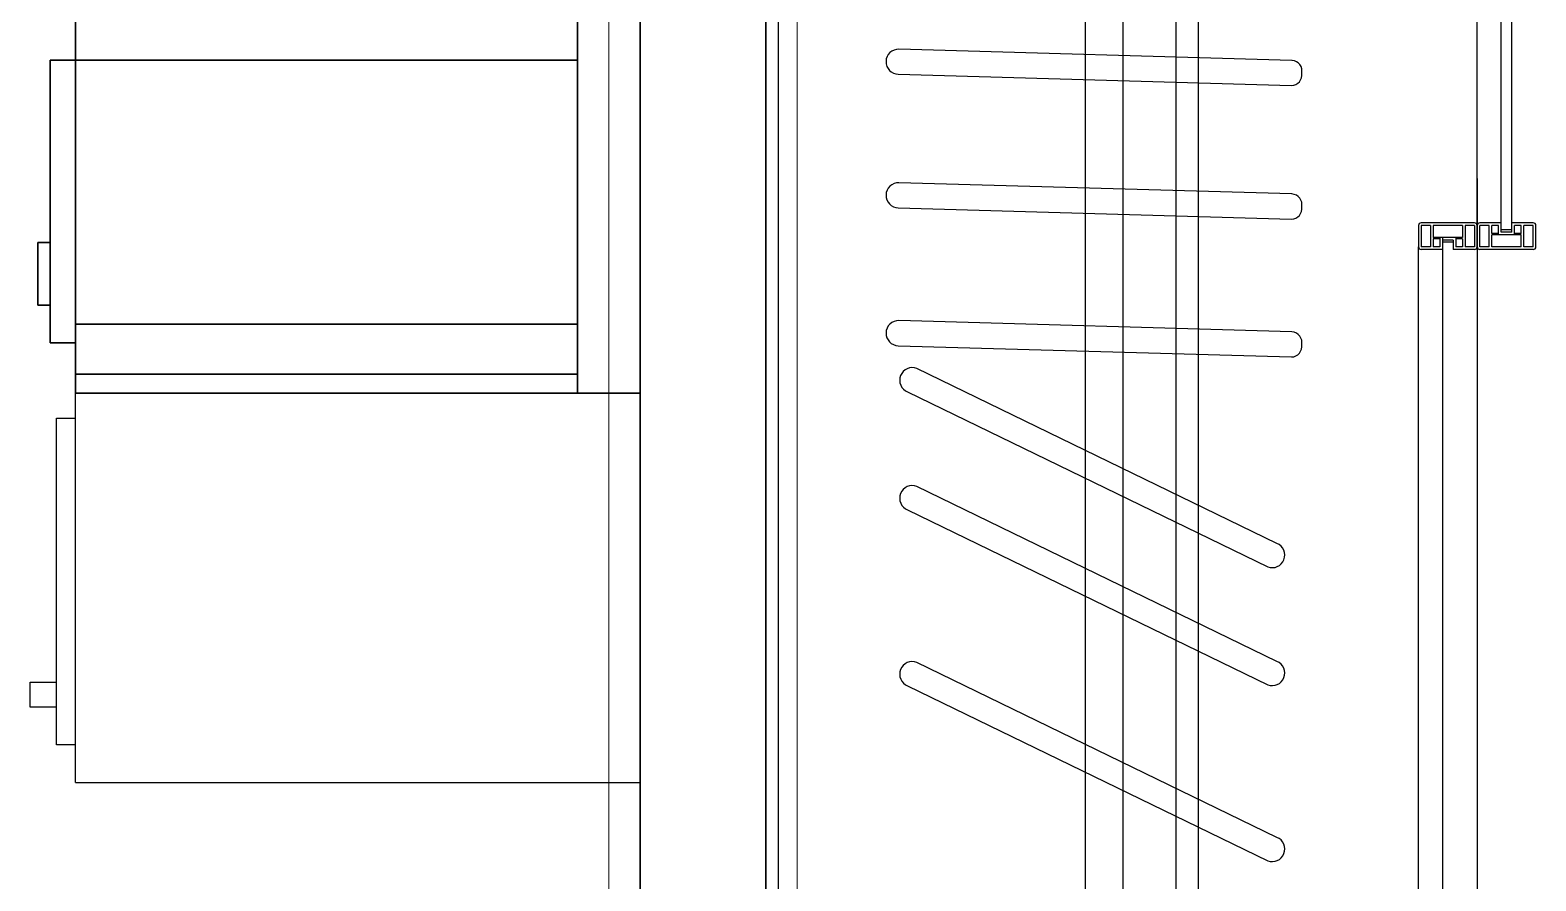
# Model space of a CAD drawing. Header units: inches. Extents: x -7543 to -822, y 102837 to 190349.
# Drawn here: x -831.4731 to -831.44911, y 102836.82674 to 102836.84029 of the extents above; entities that cross this region are included whole.
import ezdxf

# ---------------------------------------------------------------- set-up
doc = ezdxf.new("R2010")
doc.units = ezdxf.units.IN
doc.header["$MEASUREMENT"] = 0
doc.linetypes.add('DASHDOTX2', pattern=[2, 1, -0.5, 0, -0.5])
doc.layers.add('AKS', color=1, linetype='Continuous', lineweight=25)
doc.layers.add('SIVA', color=150, linetype='Continuous', lineweight=15)
doc.layers.add('DUVAR', color=7, linetype='Continuous', lineweight=35, true_color=0xfc4642)
doc.layers.add('TEFRİŞ', color=7, linetype='Continuous', lineweight=25, true_color=0x78462c)

msp = doc.modelspace()

# ---------------------------------------------------------------- linework, layer by layer
at = {"layer": 'AKS', "linetype": 'DASHDOTX2', "ltscale": 10}
msp.add_line((-831.4633773943481, 102837.241780972), (-831.4633773943481, 102836.7293249838), dxfattribs=at)
at = {"layer": 'DUVAR'}
for p, q in [((-831.4633773943481, 102836.8864307916), (-831.4633773943481, 102836.8104307916)), ((-831.4613773943481, 102836.8864307916), (-831.4613773943481, 102836.8144307916))]:
    msp.add_line(p, q, dxfattribs=at)
at = {"layer": 'SIVA'}
for p, q in [((-831.4638773943481, 102836.8104307916), (-831.4638773943481, 102836.8859307916)), ((-831.460877394348, 102836.8859307916), (-831.460877394348, 102836.8149307916))]:
    msp.add_line(p, q, dxfattribs=at)
at = {"layer": 'TEFRİŞ'}
for p, q in [((-831.461377394348, 102836.8674307916), (-831.461377394348, 102836.8144307916)), ((-831.456282482348, 102836.8156307916), (-831.4562824823481, 102836.8586885889)), ((-831.455682482348, 102836.8156307916), (-831.455682482348, 102836.8586885889)), ((-831.454842482348, 102836.8148307916), (-831.4548424823481, 102836.8586885889)), ((-831.454482482348, 102836.8148307916), (-831.4544824823481, 102836.8586885889)), ((-831.449662289216, 102836.8372221702), (-831.4496622892166, 102836.8582663427)), ((-831.4494923052159, 102836.8372221702), (-831.4494923052166, 102836.8582663427)), ((-831.4500447532159, 102836.8371796742), (-831.4500447532159, 102836.8578838711)), ((-831.4529952743376, 102836.8398086831), (-831.4592582594498, 102836.8399874552)), ((-831.459267668509, 102836.8395875659), (-831.4530046833968, 102836.8394087938)), ((-831.4529952743376, 102836.8376813154), (-831.4592582594498, 102836.8378600875)), ((-831.4500447532159, 102836.8379292352), (-831.4500447532159, 102836.8159922963)), ((-831.459267668509, 102836.8374601982), (-831.4530046833968, 102836.837281426)), ((-831.4509796652167, 102836.8371796742), (-831.4509796652167, 102836.8368397063)), ((-831.4500872492167, 102836.8372221702), (-831.4509371692167, 102836.8372221702)), ((-831.4507884332166, 102836.8371796742), (-831.4509371692167, 102836.8371796742)), ((-831.4509371692167, 102836.8371796742), (-831.4509371692167, 102836.8368397063)), ((-831.4501934892166, 102836.8372221702), (-831.4508309292166, 102836.8372221702)), ((-831.4507884332166, 102836.8371796742), (-831.4507884332166, 102836.8368397063)), ((-831.4502784812166, 102836.8371796742), (-831.4507459372167, 102836.8371796742)), ((-831.4507459372167, 102836.8371796742), (-831.4507459372167, 102836.8369884423)), ((-831.4502784812166, 102836.8371796742), (-831.4502784812166, 102836.8369884423)), ((-831.4500872492167, 102836.8371796742), (-831.4502359852166, 102836.8371796742)), ((-831.4502359852166, 102836.8371796742), (-831.4502359852166, 102836.8368397063)), ((-831.4500872492167, 102836.8371796742), (-831.4500872492167, 102836.8368397063)), ((-831.4500447532166, 102836.8368397063), (-831.4500447532166, 102836.8371796742)), ((-831.4500447532166, 102836.8371796742), (-831.4500447532166, 102836.8368397063)), ((-831.4500447532159, 102836.8368397063), (-831.4500447532159, 102836.8371796742)), ((-831.449662289216, 102836.8372221702), (-831.4500022572159, 102836.8372221702)), ((-831.4498535212159, 102836.8371796742), (-831.4500022572159, 102836.8371796742)), ((-831.4500022572159, 102836.8368397063), (-831.4500022572159, 102836.8371796742)), ((-831.4498535212159, 102836.8368397063), (-831.4498535212159, 102836.8371796742)), ((-831.4498110252159, 102836.8370521863), (-831.4498110252159, 102836.8371796742)), ((-831.449704785216, 102836.8371796742), (-831.4498110252159, 102836.8371796742)), ((-831.449704785216, 102836.8370521863), (-831.4498110252159, 102836.8370521863)), ((-831.449704785216, 102836.8370309382), (-831.449704785216, 102836.8371796742)), ((-831.449662289216, 102836.8370734342), (-831.449662289216, 102836.8372221702)), ((-831.4494923052159, 102836.8371079191), (-831.449662289216, 102836.8371079191)), ((-831.4494923052159, 102836.8370734342), (-831.449662289216, 102836.8370734342)), ((-831.4494923052159, 102836.8370734342), (-831.4494923052159, 102836.8372221702)), ((-831.449152337216, 102836.8372221702), (-831.4494923052159, 102836.8372221702)), ((-831.4493435692159, 102836.8371796742), (-831.4494498092159, 102836.8371796742)), ((-831.4494498092159, 102836.8370309382), (-831.4494498092159, 102836.8371796742)), ((-831.4493435692159, 102836.8370521863), (-831.4494498092159, 102836.8370521863)), ((-831.4493435692159, 102836.8370521863), (-831.4493435692159, 102836.8371796742)), ((-831.449301073216, 102836.8368397063), (-831.449301073216, 102836.8371796742)), ((-831.449152337216, 102836.8371796742), (-831.449301073216, 102836.8371796742)), ((-831.449152337216, 102836.8368397063), (-831.449152337216, 102836.8371796742)), ((-831.4491098412159, 102836.8368397063), (-831.4491098412159, 102836.8371796742)), ((-831.4509796652173, 102836.8163322643), (-831.4509796652173, 102836.8368397063)), ((-831.4507884332166, 102836.8368397063), (-831.4509371692167, 102836.8368397063)), ((-831.4502784812166, 102836.8369884423), (-831.4507459372167, 102836.8369884423)), ((-831.4506396972167, 102836.8369671942), (-831.4507459372167, 102836.8369671942)), ((-831.4507459372167, 102836.8369671942), (-831.4507459372167, 102836.8368397063)), ((-831.4506396972167, 102836.8368397063), (-831.4507459372167, 102836.8368397063)), ((-831.4506396972166, 102836.8369884423), (-831.4506396972167, 102836.8368397063)), ((-831.4505972012166, 102836.8369884423), (-831.4505972012173, 102836.8163747603)), ((-831.4504272172167, 102836.8369459463), (-831.4505972012166, 102836.8369459463)), ((-831.4505972012166, 102836.8369459463), (-831.4505972012166, 102836.8367972102)), ((-831.4504272172167, 102836.8369114614), (-831.4505972012166, 102836.8369114614)), ((-831.4504272172167, 102836.8369459463), (-831.4504272172167, 102836.8367972102)), ((-831.4503847212167, 102836.8369884423), (-831.4503847212167, 102836.8368397063)), ((-831.4502784812166, 102836.8369671942), (-831.4503847212167, 102836.8369671942)), ((-831.4502784812166, 102836.8368397063), (-831.4503847212167, 102836.8368397063)), ((-831.4502784812166, 102836.8369671942), (-831.4502784812166, 102836.8368397063)), ((-831.4500872492167, 102836.8368397063), (-831.4502359852166, 102836.8368397063)), ((-831.4498535212159, 102836.8368397063), (-831.4500022572159, 102836.8368397063)), ((-831.4498110252159, 102836.8368397063), (-831.4498110252159, 102836.8370309382)), ((-831.4493435692159, 102836.8370309382), (-831.4498110252159, 102836.8370309382)), ((-831.449343569216, 102836.8368397063), (-831.4498110252159, 102836.8368397063)), ((-831.449343569216, 102836.8368397063), (-831.4493435692159, 102836.8370309382)), ((-831.449152337216, 102836.8368397063), (-831.449301073216, 102836.8368397063)), ((-831.4505972012166, 102836.8367972102), (-831.4509371692167, 102836.8367972102)), ((-831.4500872492167, 102836.8367972102), (-831.4504272172167, 102836.8367972102)), ((-831.449152337216, 102836.8367972102), (-831.4500022572159, 102836.8367972102)), ((-831.4492585772159, 102836.8367972102), (-831.4498960172159, 102836.8367972102)), ((-831.4529952743376, 102836.8354858275), (-831.4592582594498, 102836.8356645996)), ((-831.459267668509, 102836.8352647103), (-831.4530046833968, 102836.8350859382)), ((-831.4532358830633, 102836.8321171553), (-831.4589723250749, 102836.8349021064)), ((-831.4723773943481, 102836.8283097566), (-831.4723773943481, 102836.8345097566)), ((-831.4723773943481, 102836.8345097566), (-831.4633773943481, 102836.8345097566)), ((-831.4633773943481, 102836.8345097566), (-831.4633773943481, 102836.8283097566)), ((-831.4591189014469, 102836.8345299298), (-831.4533824594353, 102836.8317449788)), ((-831.472677394348, 102836.8341097566), (-831.4723773943481, 102836.8341097566)), ((-831.472677394348, 102836.8289097566), (-831.472677394348, 102836.8341097566)), ((-831.4532358830633, 102836.830238553), (-831.4589723250749, 102836.833023504)), ((-831.4591189014468, 102836.8326513275), (-831.4533824594351, 102836.8298663764)), ((-831.4532358830634, 102836.8274365235), (-831.458972325075, 102836.8302214746)), ((-831.4730988143481, 102836.8299097966), (-831.472677394348, 102836.8299097966)), ((-831.4730988143481, 102836.8295097966), (-831.4730988143481, 102836.8299097966)), ((-831.4591189014469, 102836.8298492981), (-831.4533824594353, 102836.827064347)), ((-831.472677394348, 102836.8295097966), (-831.4730988143481, 102836.8295097966)), ((-831.4723773943481, 102836.8289097566), (-831.472677394348, 102836.8289097566)), ((-831.4723773943481, 102836.8283097566), (-831.4633773943481, 102836.8283097566)), ((-831.4723773943481, 102836.8283097566), (-831.4633773943481, 102836.8283097566))]:
    msp.add_line(p, q, dxfattribs=at)
msp.add_lwpolyline([(-831.461177394348, 102836.8170307916), (-831.461177394348, 102836.8669307916), (-831.4503773943482, 102836.8669307916)], dxfattribs=at)
for centre, radius, start, end in [((-831.4592629639794, 102836.8397875106), 0.0002000000000008991, 88.65212723006447, 178.652127279151), ((-831.4592629639794, 102836.8397875106), 0.0002000000000001545, 178.652127279151, 268.6521272300645), ((-831.4530045743531, 102836.8396402488), 0.0001684784114812132, 347.5872618184057, 86.15562086199307), ((-831.4530063722127, 102836.8395772637), 0.0001684784114812132, 270.5743385442049, 9.142697389980745), ((-831.4592629639794, 102836.8376601428), 0.0002000000000008991, 88.65212723006447, 178.652127279151), ((-831.4592629639794, 102836.8376601428), 0.0002000000000001545, 178.652127279151, 268.6521272300645), ((-831.4530064924193, 102836.8375116011), 0.0001700846383642633, 348.147249627563, 86.21826129014772), ((-831.4530063722127, 102836.837449896), 0.0001684784114812132, 270.5743385442049, 9.142697389980745), ((-831.4509371692167, 102836.8371796742), 4.2496e-05, 90, 180), ((-831.4500872492167, 102836.8371796742), 4.2496e-05, 0, 90), ((-831.4500022572159, 102836.8371796742), 4.2496e-05, 90, 180), ((-831.449152337216, 102836.8371796742), 4.2496e-05, 0, 90), ((-831.4509371692167, 102836.8368397063), 4.2496e-05, 180, 270), ((-831.4500872492167, 102836.8368397063), 4.2496e-05, 270, 0), ((-831.4500022572159, 102836.8368397063), 4.2496e-05, 180, 270), ((-831.449152337216, 102836.8368397063), 4.2496e-05, 270, 0), ((-831.4592629639794, 102836.835464655), 0.0002000000000008991, 88.65212723006447, 178.652127279151), ((-831.4592629639794, 102836.835464655), 0.0002000000000001545, 178.652127279151, 268.6521272300645), ((-831.4530064924193, 102836.8353161132), 0.0001700846383642633, 348.147249627563, 86.21826129014772), ((-831.4530063722127, 102836.8352544081), 0.0001684784114812132, 270.5743385442049, 9.142697389980745), ((-831.459045613261, 102836.8347160181), 0.0002000000000002697, 68.50371308945435, 158.5037130446269), ((-831.459045613261, 102836.8347160181), 0.0002000000000006801, 158.5037130446269, 248.5037130894543), ((-831.459045613261, 102836.8328374158), 0.0002000000000002697, 68.50371308945435, 158.5037130446269), ((-831.459045613261, 102836.8328374158), 0.0002000000000006801, 158.5037130446269, 248.5037130894543), ((-831.4533091712492, 102836.831931067), 0.0002000000000002697, 338.5037130446268, 68.50371308945435), ((-831.4533091712492, 102836.831931067), 0.0001999999999993261, 248.5037130894543, 338.5037130446268), ((-831.459045613261, 102836.8300353863), 0.0002000000000006801, 158.5037130446269, 248.5037130894543), ((-831.459045613261, 102836.8300353863), 0.0002000000000002697, 68.50371308945435, 158.5037130446269), ((-831.4533091712492, 102836.8300524647), 0.0002000000000002697, 338.5037130446268, 68.50371308945435), ((-831.4533091712492, 102836.8300524647), 0.0001999999999993261, 248.5037130894543, 338.5037130446268), ((-831.4533091712492, 102836.8272504353), 0.0002000000000002697, 338.5037130446268, 68.50371308945435), ((-831.4533091712492, 102836.8272504353), 0.0001999999999993261, 248.5037130894543, 338.5037130446268)]:
    msp.add_arc(centre, radius, start, end, dxfattribs=at)
for points in [[(-831.4723773943481, 102836.8345097566, 0.001), (-831.4723773943481, 102836.8345097566), (-831.4723773943481, 102836.8581097566), (-831.4723773943481, 102836.8581097566, 0.001)], [(-831.4723773943481, 102836.8345097566), (-831.4723773943481, 102836.8345097566), (-831.4723773943481, 102836.8581097566)], [(-831.464377394348, 102836.8581097566), (-831.4723773943481, 102836.8581097566), (-831.4723773943481, 102836.8345097566), (-831.464377394348, 102836.8345097566)], [(-831.4723773943481, 102836.8345097566, 0.04000000000000001), (-831.4723773943481, 102836.8345097566, 0.03900000000000001), (-831.4723773943481, 102836.8581097566, 0.03900000000000001), (-831.4723773943481, 102836.8581097566, 0.04000000000000001)], [(-831.464377394348, 102836.8345097566, 0.001), (-831.4723773943481, 102836.8345097566, 0.001), (-831.4723773943481, 102836.8581097566, 0.001), (-831.464377394348, 102836.8581097566, 0.001)], [(-831.4723773943481, 102836.8345097566, 0.03900000000000001), (-831.4723773943481, 102836.8345097566, 0.03900000000000001), (-831.4723773943481, 102836.8581097566, 0.03900000000000001)], [(-831.464377394348, 102836.8581097566, 0.03900000000000001), (-831.4723773943481, 102836.8581097566, 0.03900000000000001), (-831.4723773943481, 102836.8345097566, 0.03900000000000001), (-831.464377394348, 102836.8345097566, 0.03900000000000001)], [(-831.464377394348, 102836.8345097566, 0.04000000000000001), (-831.4723773943481, 102836.8345097566, 0.04000000000000001), (-831.4723773943481, 102836.8581097566, 0.04000000000000001), (-831.464377394348, 102836.8581097566, 0.04000000000000001)], [(-831.464377394348, 102836.8345097566, 0.04000000000000001), (-831.464377394348, 102836.8345097566), (-831.464377394348, 102836.8581097566), (-831.464377394348, 102836.8581097566, 0.04000000000000001)], [(-831.464377394348, 102836.8345097566), (-831.464377394348, 102836.8345097566), (-831.464377394348, 102836.8581097566)], [(-831.4633773943481, 102836.8581097566), (-831.464377394348, 102836.8581097566), (-831.464377394348, 102836.8345097566), (-831.4633773943481, 102836.8345097566)], [(-831.4633773943481, 102836.8345097566, 0.04000000000000001), (-831.464377394348, 102836.8345097566, 0.04000000000000001), (-831.464377394348, 102836.8581097566, 0.04000000000000001), (-831.4633773943481, 102836.8581097566, 0.04000000000000001)], [(-831.464377394348, 102836.8581097566, 0.001), (-831.464377394348, 102836.8581097566), (-831.464377394348, 102836.8345097566), (-831.464377394348, 102836.8345097566, 0.001)], [(-831.464377394348, 102836.8345097566, 0.001), (-831.464377394348, 102836.8345097566, 0.001), (-831.464377394348, 102836.8581097566, 0.001)], [(-831.464377394348, 102836.8581097566, 0.04000000000000001), (-831.464377394348, 102836.8581097566, 0.03900000000000001), (-831.464377394348, 102836.8345097566, 0.03900000000000001), (-831.464377394348, 102836.8345097566, 0.04000000000000001)], [(-831.464377394348, 102836.8345097566, 0.04000000000000001), (-831.464377394348, 102836.8345097566, 0.04000000000000001), (-831.464377394348, 102836.8581097566, 0.04000000000000001)], [(-831.4633773943481, 102836.8581097566, 0.04000000000000001), (-831.4633773943481, 102836.8581097566), (-831.4633773943481, 102836.8345097566), (-831.4633773943481, 102836.8345097566, 0.04000000000000001)], [(-831.4633773943481, 102836.8345097566, 0.04000000000000001), (-831.4633773943481, 102836.8345097566, 0.04000000000000001), (-831.4633773943481, 102836.8581097566, 0.04000000000000001)], [(-831.4723773943481, 102836.8398097566, 0.03900000000000001), (-831.4723773943481, 102836.8398097566, 0.001), (-831.4723773943481, 102836.8408097566, 0.001), (-831.4723773943481, 102836.8408097566, 0.03900000000000001)], [(-831.4723773943481, 102836.8398097566, 0.001), (-831.4723773943481, 102836.8398097566, 0.001), (-831.4723773943481, 102836.8408097566, 0.001)], [(-831.464377394348, 102836.8408097566, 0.001), (-831.4723773943481, 102836.8408097566, 0.001), (-831.4723773943481, 102836.8398097566, 0.001), (-831.464377394348, 102836.8398097566, 0.001)], [(-831.464377394348, 102836.8398097566, 0.03900000000000001), (-831.4723773943481, 102836.8398097566, 0.03900000000000001), (-831.4723773943481, 102836.8408097566, 0.03900000000000001), (-831.464377394348, 102836.8408097566, 0.03900000000000001)], [(-831.464377394348, 102836.8408097566, 0.03900000000000001), (-831.464377394348, 102836.8408097566, 0.001), (-831.464377394348, 102836.8398097566, 0.001), (-831.464377394348, 102836.8398097566, 0.03900000000000001)], [(-831.464377394348, 102836.8398097566, 0.03900000000000001), (-831.464377394348, 102836.8398097566, 0.03900000000000001), (-831.464377394348, 102836.8408097566, 0.03900000000000001)], [(-831.4723773943481, 102836.8398097566, 0.011), (-831.472777394348, 102836.8398097566, 0.011), (-831.472777394348, 102836.8398097566, 0.001), (-831.4723773943481, 102836.8398097566, 0.001)], [(-831.472777394348, 102836.8398097566, 0.011), (-831.472777394348, 102836.8398097566, 0.011), (-831.472777394348, 102836.8398097566, 0.001)], [(-831.4723773943481, 102836.8398097566, 0.001), (-831.472777394348, 102836.8398097566, 0.001), (-831.472777394348, 102836.8353097566, 0.001), (-831.4723773943481, 102836.8353097566, 0.001)], [(-831.472777394348, 102836.8398097566, 0.001), (-831.472777394348, 102836.8398097566, 0.001), (-831.472777394348, 102836.8398097566, 0.001), (-831.472777394348, 102836.8353097566, 0.001)], [(-831.472777394348, 102836.8353097566, 0.001), (-831.472777394348, 102836.8398097566, 0.001), (-831.472777394348, 102836.8398097566, 0.011), (-831.472777394348, 102836.8353097566, 0.011)], [(-831.472777394348, 102836.8353097566, 0.011), (-831.472777394348, 102836.8398097566, 0.011), (-831.4723773943481, 102836.8398097566, 0.011), (-831.4723773943481, 102836.8353097566, 0.011)], [(-831.464377394348, 102836.8398097566, 0.001), (-831.4723773943481, 102836.8398097566, 0.001), (-831.4723773943481, 102836.8398097566, 0.03900000000000001), (-831.464377394348, 102836.8398097566, 0.03900000000000001)], [(-831.4723773943481, 102836.8353097566, 0.011), (-831.4723773943481, 102836.8398097566, 0.011), (-831.4723773943481, 102836.8398097566, 0.001), (-831.4723773943481, 102836.8353097566, 0.001)], [(-831.4723773943481, 102836.8398097566, 0.019), (-831.4723773943481, 102836.8398097566, 0.018), (-831.464377394348, 102836.8398097566, 0.018), (-831.464377394348, 102836.8398097566, 0.019)], [(-831.4723773943481, 102836.8398097566, 0.018), (-831.4723773943481, 102836.8398097566, 0.018), (-831.4723773943481, 102836.8398097566, 0.018), (-831.464377394348, 102836.8398097566, 0.018)], [(-831.4723773943481, 102836.8398097566, 0.0122), (-831.4723773943481, 102836.8398097566, 0.0112), (-831.464377394348, 102836.8398097566, 0.0112), (-831.464377394348, 102836.8398097566, 0.0122)], [(-831.4723773943481, 102836.8398097566, 0.0112), (-831.4723773943481, 102836.8398097566, 0.0112), (-831.4723773943481, 102836.8398097566, 0.0112), (-831.464377394348, 102836.8398097566, 0.0112)], [(-831.464377394348, 102836.8398097566, 0.0292), (-831.4723773943481, 102836.8398097566, 0.0292), (-831.4723773943481, 102836.8398097566, 0.02880000000000001), (-831.464377394348, 102836.8398097566, 0.02880000000000001)], [(-831.4723773943481, 102836.8398097566, 0.0292), (-831.4723773943481, 102836.8398097566, 0.0292), (-831.4723773943481, 102836.8398097566, 0.02880000000000001)], [(-831.464377394348, 102836.8398097566, 0.02880000000000001), (-831.4723773943481, 102836.8398097566, 0.02880000000000001), (-831.4723773943481, 102836.8356097566, 0.02880000000000001), (-831.464377394348, 102836.8356097566, 0.02880000000000001)], [(-831.4723773943481, 102836.8398097566, 0.02880000000000001), (-831.4723773943481, 102836.8398097566, 0.02880000000000001), (-831.4723773943481, 102836.8398097566, 0.02880000000000001), (-831.4723773943481, 102836.8356097566, 0.02880000000000001)], [(-831.4723773943481, 102836.8356097566, 0.02880000000000001), (-831.4723773943481, 102836.8398097566, 0.02880000000000001), (-831.4723773943481, 102836.8398097566, 0.0292), (-831.4723773943481, 102836.8356097566, 0.0292)], [(-831.4723773943481, 102836.8356097566, 0.0292), (-831.4723773943481, 102836.8398097566, 0.0292), (-831.464377394348, 102836.8398097566, 0.0292), (-831.464377394348, 102836.8356097566, 0.0292)], [(-831.464377394348, 102836.8398097566, 0.0241), (-831.4723773943481, 102836.8398097566, 0.0241), (-831.4723773943481, 102836.8398097566, 0.0237), (-831.464377394348, 102836.8398097566, 0.0237)], [(-831.4723773943481, 102836.8398097566, 0.0241), (-831.4723773943481, 102836.8398097566, 0.0241), (-831.4723773943481, 102836.8398097566, 0.0237)], [(-831.464377394348, 102836.8398097566, 0.0237), (-831.4723773943481, 102836.8398097566, 0.0237), (-831.4723773943481, 102836.8356097566, 0.0237), (-831.464377394348, 102836.8356097566, 0.0237)], [(-831.4723773943481, 102836.8398097566, 0.0237), (-831.4723773943481, 102836.8398097566, 0.0237), (-831.4723773943481, 102836.8398097566, 0.0237), (-831.4723773943481, 102836.8356097566, 0.0237)], [(-831.4723773943481, 102836.8356097566, 0.0237), (-831.4723773943481, 102836.8398097566, 0.0237), (-831.4723773943481, 102836.8398097566, 0.0241), (-831.4723773943481, 102836.8356097566, 0.0241)], [(-831.4723773943481, 102836.8356097566, 0.0241), (-831.4723773943481, 102836.8398097566, 0.0241), (-831.464377394348, 102836.8398097566, 0.0241), (-831.464377394348, 102836.8356097566, 0.0241)], [(-831.464377394348, 102836.8398097566, 0.0343), (-831.4723773943481, 102836.8398097566, 0.0343), (-831.4723773943481, 102836.8398097566, 0.03390000000000001), (-831.464377394348, 102836.8398097566, 0.03390000000000001)], [(-831.4723773943481, 102836.8398097566, 0.0343), (-831.4723773943481, 102836.8398097566, 0.0343), (-831.4723773943481, 102836.8398097566, 0.03390000000000001)], [(-831.464377394348, 102836.8398097566, 0.03390000000000001), (-831.4723773943481, 102836.8398097566, 0.03390000000000001), (-831.4723773943481, 102836.8356097566, 0.03390000000000001), (-831.464377394348, 102836.8356097566, 0.03390000000000001)], [(-831.4723773943481, 102836.8398097566, 0.03390000000000001), (-831.4723773943481, 102836.8398097566, 0.03390000000000001), (-831.4723773943481, 102836.8398097566, 0.03390000000000001), (-831.4723773943481, 102836.8356097566, 0.03390000000000001)], [(-831.4723773943481, 102836.8356097566, 0.03390000000000001), (-831.4723773943481, 102836.8398097566, 0.03390000000000001), (-831.4723773943481, 102836.8398097566, 0.0343), (-831.4723773943481, 102836.8356097566, 0.0343)], [(-831.4723773943481, 102836.8356097566, 0.0343), (-831.4723773943481, 102836.8398097566, 0.0343), (-831.464377394348, 102836.8398097566, 0.0343), (-831.464377394348, 102836.8356097566, 0.0343)], [(-831.464377394348, 102836.8398097566, 0.03900000000000001), (-831.464377394348, 102836.8398097566, 0.001), (-831.464377394348, 102836.8398097566, 0.03900000000000001)], [(-831.464377394348, 102836.8356097566, 0.0292), (-831.464377394348, 102836.8398097566, 0.0292), (-831.464377394348, 102836.8398097566, 0.02880000000000001), (-831.464377394348, 102836.8356097566, 0.02880000000000001)], [(-831.464377394348, 102836.8356097566, 0.0241), (-831.464377394348, 102836.8398097566, 0.0241), (-831.464377394348, 102836.8398097566, 0.0237), (-831.464377394348, 102836.8356097566, 0.0237)], [(-831.464377394348, 102836.8356097566, 0.0343), (-831.464377394348, 102836.8398097566, 0.0343), (-831.464377394348, 102836.8398097566, 0.03390000000000001), (-831.464377394348, 102836.8356097566, 0.03390000000000001)], [(-831.472777394348, 102836.8369097566, 0.006200000000000001), (-831.472977394348, 102836.8369097566, 0.006200000000000001), (-831.472977394348, 102836.8369097566, 0.0058), (-831.472777394348, 102836.8369097566, 0.0058)], [(-831.472977394348, 102836.8369097566, 0.006200000000000001), (-831.472977394348, 102836.8369097566, 0.006200000000000001), (-831.472977394348, 102836.8369097566, 0.0058)], [(-831.472777394348, 102836.8369097566, 0.0058), (-831.472977394348, 102836.8369097566, 0.0058), (-831.472977394348, 102836.8359097566, 0.0058), (-831.472777394348, 102836.8359097566, 0.0058)], [(-831.472977394348, 102836.8369097566, 0.0058), (-831.472977394348, 102836.8369097566, 0.0058), (-831.472977394348, 102836.8369097566, 0.0058), (-831.472977394348, 102836.8359097566, 0.0058)], [(-831.472977394348, 102836.8359097566, 0.0058), (-831.472977394348, 102836.8369097566, 0.0058), (-831.472977394348, 102836.8369097566, 0.006200000000000001), (-831.472977394348, 102836.8359097566, 0.006200000000000001)], [(-831.472977394348, 102836.8359097566, 0.006200000000000001), (-831.472977394348, 102836.8369097566, 0.006200000000000001), (-831.472777394348, 102836.8369097566, 0.006200000000000001), (-831.472777394348, 102836.8359097566, 0.006200000000000001)], [(-831.472777394348, 102836.8359097566, 0.006200000000000001), (-831.472777394348, 102836.8369097566, 0.006200000000000001), (-831.472777394348, 102836.8369097566, 0.0058), (-831.472777394348, 102836.8359097566, 0.0058)], [(-831.472777394348, 102836.8359097566, 0.0058), (-831.472977394348, 102836.8359097566, 0.0058), (-831.472977394348, 102836.8359097566, 0.006200000000000001), (-831.472777394348, 102836.8359097566, 0.006200000000000001)], [(-831.472777394348, 102836.8359097566, 0.006200000000000001), (-831.472977394348, 102836.8359097566, 0.006200000000000001), (-831.472777394348, 102836.8359097566, 0.006200000000000001)], [(-831.472777394348, 102836.8359097566, 0.006200000000000001), (-831.472777394348, 102836.8359097566, 0.006200000000000001), (-831.472777394348, 102836.8359097566, 0.0058)], [(-831.464377394348, 102836.8356097566, 0.03900000000000001), (-831.4723773943481, 102836.8356097566, 0.03900000000000001), (-831.4723773943481, 102836.8356097566, 0.019), (-831.464377394348, 102836.8356097566, 0.019)], [(-831.4723773943481, 102836.8356097566, 0.03900000000000001), (-831.4723773943481, 102836.8356097566, 0.03900000000000001), (-831.4723773943481, 102836.8356097566, 0.019)], [(-831.464377394348, 102836.8356097566, 0.019), (-831.4723773943481, 102836.8356097566, 0.019), (-831.4723773943481, 102836.8348097566, 0.019), (-831.464377394348, 102836.8348097566, 0.019)], [(-831.4723773943481, 102836.8356097566, 0.019), (-831.4723773943481, 102836.8356097566, 0.019), (-831.4723773943481, 102836.8356097566, 0.019), (-831.4723773943481, 102836.8348097566, 0.019)], [(-831.4723773943481, 102836.8348097566, 0.019), (-831.4723773943481, 102836.8356097566, 0.019), (-831.4723773943481, 102836.8356097566, 0.03900000000000001), (-831.4723773943481, 102836.8348097566, 0.03900000000000001)], [(-831.4723773943481, 102836.8348097566, 0.03900000000000001), (-831.4723773943481, 102836.8356097566, 0.03900000000000001), (-831.464377394348, 102836.8356097566, 0.03900000000000001), (-831.464377394348, 102836.8348097566, 0.03900000000000001)], [(-831.464377394348, 102836.8356097566, 0.011), (-831.4723773943481, 102836.8356097566, 0.011), (-831.4723773943481, 102836.8356097566, 0.001), (-831.464377394348, 102836.8356097566, 0.001)], [(-831.4723773943481, 102836.8356097566, 0.011), (-831.4723773943481, 102836.8356097566, 0.011), (-831.4723773943481, 102836.8356097566, 0.001)], [(-831.464377394348, 102836.8356097566, 0.001), (-831.4723773943481, 102836.8356097566, 0.001), (-831.4723773943481, 102836.8348097566, 0.001), (-831.464377394348, 102836.8348097566, 0.001)], [(-831.4723773943481, 102836.8356097566, 0.001), (-831.4723773943481, 102836.8356097566, 0.001), (-831.4723773943481, 102836.8356097566, 0.001), (-831.4723773943481, 102836.8348097566, 0.001)], [(-831.4723773943481, 102836.8348097566, 0.001), (-831.4723773943481, 102836.8356097566, 0.001), (-831.4723773943481, 102836.8356097566, 0.011), (-831.4723773943481, 102836.8348097566, 0.011)], [(-831.4723773943481, 102836.8348097566, 0.011), (-831.4723773943481, 102836.8356097566, 0.011), (-831.464377394348, 102836.8356097566, 0.011), (-831.464377394348, 102836.8348097566, 0.011)], [(-831.464377394348, 102836.8356097566, 0.02880000000000001), (-831.4723773943481, 102836.8356097566, 0.02880000000000001), (-831.4723773943481, 102836.8356097566, 0.0292), (-831.464377394348, 102836.8356097566, 0.0292)], [(-831.464377394348, 102836.8356097566, 0.0292), (-831.4723773943481, 102836.8356097566, 0.0292), (-831.464377394348, 102836.8356097566, 0.0292)], [(-831.464377394348, 102836.8356097566, 0.0237), (-831.4723773943481, 102836.8356097566, 0.0237), (-831.4723773943481, 102836.8356097566, 0.0241), (-831.464377394348, 102836.8356097566, 0.0241)], [(-831.464377394348, 102836.8356097566, 0.0241), (-831.4723773943481, 102836.8356097566, 0.0241), (-831.464377394348, 102836.8356097566, 0.0241)], [(-831.464377394348, 102836.8356097566, 0.03390000000000001), (-831.4723773943481, 102836.8356097566, 0.03390000000000001), (-831.4723773943481, 102836.8356097566, 0.0343), (-831.464377394348, 102836.8356097566, 0.0343)], [(-831.464377394348, 102836.8356097566, 0.0343), (-831.4723773943481, 102836.8356097566, 0.0343), (-831.464377394348, 102836.8356097566, 0.0343)], [(-831.464377394348, 102836.8348097566, 0.03900000000000001), (-831.464377394348, 102836.8356097566, 0.03900000000000001), (-831.464377394348, 102836.8356097566, 0.019), (-831.464377394348, 102836.8348097566, 0.019)], [(-831.464377394348, 102836.8348097566, 0.011), (-831.464377394348, 102836.8356097566, 0.011), (-831.464377394348, 102836.8356097566, 0.001), (-831.464377394348, 102836.8348097566, 0.001)], [(-831.464377394348, 102836.8356097566, 0.0292), (-831.464377394348, 102836.8356097566, 0.0292), (-831.464377394348, 102836.8356097566, 0.02880000000000001)], [(-831.464377394348, 102836.8356097566, 0.0241), (-831.464377394348, 102836.8356097566, 0.0241), (-831.464377394348, 102836.8356097566, 0.0237)], [(-831.464377394348, 102836.8356097566, 0.0343), (-831.464377394348, 102836.8356097566, 0.0343), (-831.464377394348, 102836.8356097566, 0.03390000000000001)], [(-831.4723773943481, 102836.8353097566, 0.001), (-831.472777394348, 102836.8353097566, 0.001), (-831.472777394348, 102836.8353097566, 0.011), (-831.4723773943481, 102836.8353097566, 0.011)], [(-831.4723773943481, 102836.8353097566, 0.011), (-831.472777394348, 102836.8353097566, 0.011), (-831.4723773943481, 102836.8353097566, 0.011)], [(-831.4723773943481, 102836.8353097566, 0.011), (-831.4723773943481, 102836.8353097566, 0.011), (-831.4723773943481, 102836.8353097566, 0.001)], [(-831.464377394348, 102836.8348097566, 0.019), (-831.4723773943481, 102836.8348097566, 0.019), (-831.4723773943481, 102836.8348097566, 0.03900000000000001), (-831.464377394348, 102836.8348097566, 0.03900000000000001)], [(-831.464377394348, 102836.8348097566, 0.03900000000000001), (-831.4723773943481, 102836.8348097566, 0.03900000000000001), (-831.464377394348, 102836.8348097566, 0.03900000000000001)], [(-831.464377394348, 102836.8348097566, 0.001), (-831.4723773943481, 102836.8348097566, 0.001), (-831.4723773943481, 102836.8348097566, 0.011), (-831.464377394348, 102836.8348097566, 0.011)], [(-831.464377394348, 102836.8348097566, 0.011), (-831.4723773943481, 102836.8348097566, 0.011), (-831.464377394348, 102836.8348097566, 0.011)], [(-831.464377394348, 102836.8348097566, 0.0292), (-831.4723773943481, 102836.8348097566, 0.0292), (-831.4723773943481, 102836.8348097566, 0.02880000000000001), (-831.464377394348, 102836.8348097566, 0.02880000000000001)], [(-831.4723773943481, 102836.8348097566, 0.0292), (-831.4723773943481, 102836.8348097566, 0.0292), (-831.4723773943481, 102836.8348097566, 0.02880000000000001)], [(-831.464377394348, 102836.8348097566, 0.0241), (-831.4723773943481, 102836.8348097566, 0.0241), (-831.4723773943481, 102836.8348097566, 0.0237), (-831.464377394348, 102836.8348097566, 0.0237)], [(-831.4723773943481, 102836.8348097566, 0.0241), (-831.4723773943481, 102836.8348097566, 0.0241), (-831.4723773943481, 102836.8348097566, 0.0237)], [(-831.464377394348, 102836.8348097566, 0.0343), (-831.4723773943481, 102836.8348097566, 0.0343), (-831.4723773943481, 102836.8348097566, 0.03390000000000001), (-831.464377394348, 102836.8348097566, 0.03390000000000001)], [(-831.4723773943481, 102836.8348097566, 0.0343), (-831.4723773943481, 102836.8348097566, 0.0343), (-831.4723773943481, 102836.8348097566, 0.03390000000000001)], [(-831.464377394348, 102836.8348097566, 0.03900000000000001), (-831.464377394348, 102836.8348097566, 0.03900000000000001), (-831.464377394348, 102836.8348097566, 0.019)], [(-831.464377394348, 102836.8348097566, 0.011), (-831.464377394348, 102836.8348097566, 0.011), (-831.464377394348, 102836.8348097566, 0.001)], [(-831.464377394348, 102836.8345097566), (-831.4723773943481, 102836.8345097566), (-831.4723773943481, 102836.8345097566, 0.001), (-831.464377394348, 102836.8345097566, 0.001)], [(-831.464377394348, 102836.8345097566, 0.03900000000000001), (-831.4723773943481, 102836.8345097566, 0.03900000000000001), (-831.4723773943481, 102836.8345097566, 0.04000000000000001), (-831.464377394348, 102836.8345097566, 0.04000000000000001)], [(-831.464377394348, 102836.8345097566, 0.001), (-831.4723773943481, 102836.8345097566, 0.001), (-831.4723773943481, 102836.8345097566, 0.03900000000000001), (-831.464377394348, 102836.8345097566, 0.03900000000000001)], [(-831.4633773943481, 102836.8345097566), (-831.464377394348, 102836.8345097566), (-831.464377394348, 102836.8345097566, 0.04000000000000001), (-831.4633773943481, 102836.8345097566, 0.04000000000000001)], [(-831.464377394348, 102836.8345097566, 0.001), (-831.464377394348, 102836.8345097566), (-831.464377394348, 102836.8345097566, 0.001)], [(-831.464377394348, 102836.8345097566, 0.04000000000000001), (-831.464377394348, 102836.8345097566, 0.03900000000000001), (-831.464377394348, 102836.8345097566, 0.04000000000000001)], [(-831.464377394348, 102836.8345097566, 0.03900000000000001), (-831.464377394348, 102836.8345097566, 0.001), (-831.464377394348, 102836.8345097566, 0.03900000000000001)], [(-831.4633773943481, 102836.8345097566, 0.04000000000000001), (-831.4633773943481, 102836.8345097566), (-831.4633773943481, 102836.8345097566, 0.04000000000000001)]]:
    msp.add_3dface(points, dxfattribs=at)

doc.saveas('drawing.dxf')
